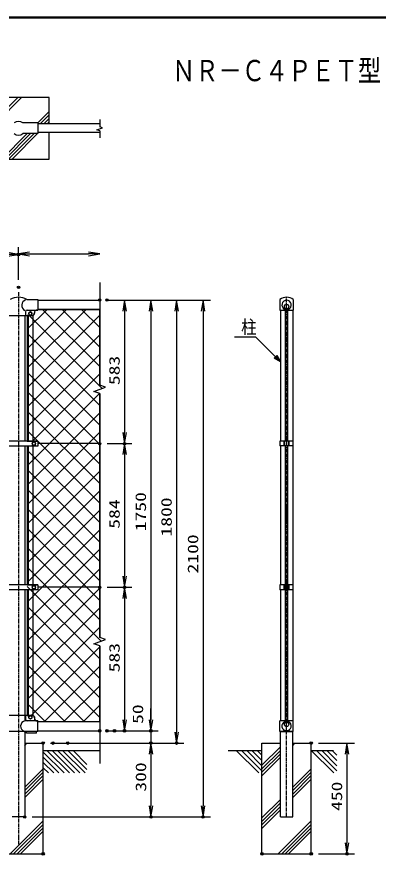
# Model space of a CAD drawing. Units: millimetres, scale not verified. Extents: x -4425 to 4425, y -3150 to 3150.
# Drawn here: x -1569 to -100, y -493 to 2925 of the extents above; entities that cross this region are included whole.
import ezdxf
from ezdxf.enums import TextEntityAlignment as Align

# ---------------------------------------------------------------- set-up
doc = ezdxf.new("R2010")
doc.units = ezdxf.units.MM
doc.header["$LTSCALE"] = 20
doc.header["$PDMODE"] = 32
doc.header["$PDSIZE"] = 10
doc.linetypes.add('USER1', pattern=[1.125, 0.75, -0.125, 0.125, -0.125])
for name, color, linetype, lineweight in [('0-2_1', 7, 'Continuous', 25), ('0-3_0', 7, 'Continuous', 25), ('0-4_10', 4, 'USER1', 25), ('0-5_11', 4, 'Continuous', 25), ('0-6_13', 7, 'Continuous', 25), ('0-8_EXTCNT-L', 1, 'Continuous', 25), ('0-9_DEFPOINTS', 7, 'Continuous', 25), ('0-A_CENTLN-L', 2, 'USER1', 25), ('0-C_WAKU', 7, 'Continuous', 25), ('0-D_D-TTL-TXT', 7, 'Continuous', 25)]:
    doc.layers.add(name, color=color, linetype=linetype, lineweight=lineweight)
doc.styles.add('ＭＳ ゴシック', font='')
doc.styles.get('ＭＳ ゴシック').set_extended_font_data('MS Gothic')

# ---------------------------------------------------------------- blocks, each defined once
blk = doc.blocks.new('C2')
at = {"layer": '0-5_11'}
blk.add_line((74009, 72755.4), (75836.8, 70927.7), dxfattribs=at)
blk = doc.blocks.new('C3')
at = {"layer": '0-5_11'}
blk.add_line((74433.3, 72755.4), (76098.1, 71090.7), dxfattribs=at)
blk = doc.blocks.new('C4')
at = {"layer": '0-5_11'}
blk.add_line((74857.6, 72755.4), (76098.1, 71514.9), dxfattribs=at)
blk = doc.blocks.new('C5')
at = {"layer": '0-5_11'}
blk.add_line((75281.8, 72755.4), (76098.1, 71939.2), dxfattribs=at)
blk = doc.blocks.new('C6')
at = {"layer": '0-5_11'}
blk.add_line((75706.1, 72755.4), (76098.1, 72363.5), dxfattribs=at)
blk = doc.blocks.new('DARROWS')
at = {"layer": '0-3_0', "color": 2}
blk.add_line((0, 0), (-19.982, 0), dxfattribs=at)
blk.add_lwpolyline([(-20, -3.333), (0, 0), (-20, 3.333)], dxfattribs=at)
blk = doc.blocks.new('C21')
at = {"layer": '0-5_11'}
blk.add_line((54744.8, 72755.4), (56298.1, 71202.2), dxfattribs=at)
blk = doc.blocks.new('C20')
at = {"layer": '0-5_11'}
blk.add_line((54320.6, 72755.4), (56148.3, 70927.7), dxfattribs=at)
blk = doc.blocks.new('C19')
at = {"layer": '0-5_11'}
blk.add_line((53896.3, 72755.4), (55724.1, 70927.7), dxfattribs=at)
blk = doc.blocks.new('C18')
at = {"layer": '0-5_11'}
blk.add_line((53472, 72755.4), (55299.8, 70927.7), dxfattribs=at)
blk = doc.blocks.new('C17')
at = {"layer": '0-5_11'}
blk.add_line((53047.8, 72755.4), (54875.5, 70927.7), dxfattribs=at)
blk = doc.blocks.new('C22')
at = {"layer": '0-5_11'}
blk.add_line((55169.1, 72755.4), (56298.1, 71626.5), dxfattribs=at)

msp = doc.modelspace()

# ---------------------------------------------------------------- linework, layer by layer
at = {"layer": '0-2_1', "color": 4}
for p, q in [((-1672.29, 2489.64), (-1564.79, 2597.14)), ((-1658.15, 2489.64), (-1550.65, 2597.14)), ((-1484.44, 2493.64), (-1437.37, 2540.72)), ((-1474.3, 2489.64), (-1437.37, 2526.58)), ((-1460.16, 2489.64), (-1437.37, 2512.44)), ((-1446.02, 2489.64), (-1437.37, 2498.29)), ((-1232.37, 2507.29), (-1232.37, 2478.64)), ((-1232.37, 2461.54), (-1244.11, 2465.81)), ((-1232.37, 2461.54), (-1232.37, 2432.88)), ((-1630.94, 2347.14), (-1527.44, 2450.64)), ((-1616.8, 2347.14), (-1513.3, 2450.64)), ((-1602.66, 2347.14), (-1499.16, 2450.64)), ((-1588.52, 2347.14), (-1481.02, 2454.64)), ((-1232.37, 1846.14), (-1232.37, 1428.86)), ((-1255.86, 1403.21), (-1208.87, 1420.31)), ((-1232.37, 1394.66), (-1255.86, 1403.21)), ((-1208.87, 1420.31), (-1232.37, 1428.86)), ((-1232.37, 1394.66), (-1232.37, 403.86)), ((-1255.86, 378.21), (-1208.87, 395.31)), ((-1232.37, 369.66), (-1255.86, 378.21)), ((-1208.87, 395.31), (-1232.37, 403.86)), ((-1232.37, 369.66), (-1232.37, -108.34)), ((-1537.37, -34.9), (-1528.21, -25.74)), ((-1537.37, -34.9), (-1528.21, -25.74)), ((-447.37, -34.9), (-438.21, -25.74)), ((-572.37, -116.04), (-497.37, -41.04)), ((-572.37, -130.18), (-497.37, -55.18)), ((-572.37, -144.33), (-497.37, -69.33)), ((-572.37, -158.47), (-497.37, -83.47)), ((-1537.37, -204.6), (-1462.37, -129.6)), ((-447.37, -204.6), (-372.37, -129.6)), ((-1537.37, -218.74), (-1462.37, -143.74)), ((-1537.37, -232.89), (-1462.37, -157.89)), ((-447.37, -218.74), (-372.37, -143.74)), ((-447.37, -232.89), (-372.37, -157.89)), ((-1537.37, -247.03), (-1462.37, -172.03)), ((-447.37, -247.03), (-372.37, -172.03)), ((-572.37, -329.6), (-497.37, -254.6)), ((-572.37, -343.75), (-497.37, -268.74)), ((-572.37, -357.89), (-497.37, -282.89)), ((-572.37, -372.03), (-497.37, -297.03)), ((-1596.37, -475.74), (-1462.37, -341.73)), ((-506.37, -475.74), (-372.37, -341.73)), ((-1582.23, -475.74), (-1462.37, -355.88)), ((-1568.09, -475.74), (-1462.37, -370.02)), ((-492.23, -475.74), (-372.37, -355.88)), ((-478.09, -475.74), (-372.37, -370.02)), ((-1553.95, -475.74), (-1462.37, -384.16)), ((-463.95, -475.74), (-372.37, -384.16))]:
    msp.add_line(p, q, dxfattribs=at)
at = {"layer": '0-2_1'}
for p, q in [((-1484.37, 2493.64), (-1544.59, 2493.64)), ((-1484.37, 2493.64), (-1484.37, 2450.64)), ((-1232.37, 2489.64), (-1484.37, 2489.64)), ((-1484.37, 2450.64), (-1544.59, 2450.64)), ((-1232.37, 2454.64), (-1484.37, 2454.64)), ((-1484.37, 1774.26), (-1232.37, 1774.26)), ((-477.84, 1740.12), (-482.96, 1745.24)), ((-444.87, 1776.76), (-444.87, 1733.76)), ((-1617.37, 1711.76), (-1507.37, 1711.76)), ((-1617.37, 1711.76), (-1507.37, 1711.76)), ((-1537.37, 1711.76), (-1537.37, 1201.26)), ((-1534.37, 1726.76), (-1534.37, 1711.76)), ((-1526.61, 1655.66), (-1446.01, 1736.26)), ((-1526.61, 1576.46), (-1366.82, 1736.26)), ((-1526.61, 1497.27), (-1287.62, 1736.26)), ((-1526.61, 1418.07), (-1232.37, 1712.32)), ((-1222.79, 1415.25), (-1519.3, 1711.76)), ((-1497.37, 1726.76), (-1497.37, 1721.76)), ((-1484.37, 1736.26), (-1232.37, 1736.26)), ((-1232.37, 1504.02), (-1464.6, 1736.26)), ((-1232.37, 1583.22), (-1385.41, 1736.26)), ((-1232.37, 1662.42), (-1306.21, 1736.26)), ((-497.37, 1733.76), (-497.37, 1201.07)), ((-477.37, 1201.07), (-477.37, 1740.38)), ((-467.37, 1201.07), (-467.37, 1740.38)), ((-467.37, 1733.76), (-444.87, 1733.76)), ((-447.37, 1733.76), (-447.37, 1201.07)), ((-1232.37, 1345.63), (-1526.61, 1639.88)), ((-1526.61, 1338.87), (-1232.37, 1633.12)), ((-1232.37, 1266.44), (-1526.61, 1560.68)), ((-1526.61, 1259.68), (-1232.37, 1553.92)), ((-1232.37, 1187.24), (-1526.61, 1481.49)), ((-1505.84, 1201.26), (-1232.37, 1474.73)), ((-1232.37, 1108.04), (-1526.61, 1402.29)), ((-1526.61, 1101.29), (-1232.37, 1395.53)), ((-1232.37, 1028.85), (-1526.61, 1323.09)), ((-1526.61, 1022.09), (-1232.37, 1316.34)), ((-1232.37, 949.65), (-1526.61, 1243.9)), ((-1526.61, 942.9), (-1232.37, 1237.14)), ((-1537.37, 1181.26), (-1537.37, 617.26)), ((-1526.61, 1180.48), (-1525.84, 1181.26)), ((-1232.37, 870.46), (-1526.61, 1164.7)), ((-1232.37, 1191.26), (-1484.37, 1191.26)), ((-497.37, 1181.45), (-497.37, 617.07)), ((-477.37, 58.14), (-477.37, 1181.45)), ((-467.37, 58.14), (-467.37, 1181.45)), ((-447.37, 1181.45), (-447.37, 617.07)), ((-1526.61, 863.7), (-1232.37, 1157.94)), ((-1232.37, 791.26), (-1526.61, 1085.51)), ((-1526.61, 784.5), (-1232.37, 1078.75)), ((-1232.37, 712.06), (-1526.61, 1006.31)), ((-1526.61, 705.31), (-1232.37, 999.55)), ((-1232.37, 632.87), (-1526.61, 927.11)), ((-1526.61, 626.11), (-1232.37, 920.36)), ((-1232.37, 553.67), (-1526.61, 847.92)), ((-1526.61, 546.92), (-1232.37, 841.16)), ((-1232.37, 474.48), (-1526.61, 768.72)), ((-1526.61, 467.72), (-1232.37, 761.97)), ((-1226.12, 389.03), (-1526.61, 689.53)), ((-1526.61, 388.52), (-1232.37, 682.77)), ((-1537.37, 597.26), (-1537.37, 64.76)), ((-1232.37, 316.08), (-1526.61, 610.33)), ((-1526.61, 309.33), (-1232.37, 603.57)), ((-1232.37, 607.26), (-1484.37, 607.26)), ((-497.37, 597.45), (-497.37, 64.76)), ((-447.37, 597.45), (-447.37, 64.76)), ((-1232.37, 236.89), (-1526.61, 531.13)), ((-1526.61, 230.13), (-1232.37, 524.38)), ((-1232.37, 157.69), (-1526.61, 451.94)), ((-1526.61, 150.94), (-1232.37, 445.18)), ((-1232.37, 78.5), (-1526.61, 372.74)), ((-1511.6, 86.76), (-1232.37, 365.99)), ((-1295.32, 62.26), (-1526.61, 293.55)), ((-1456.9, 62.26), (-1232.37, 286.79)), ((-1374.52, 62.26), (-1526.61, 214.35)), ((-1377.7, 62.26), (-1232.37, 207.59)), ((-1453.72, 62.26), (-1526.61, 135.15)), ((-1298.51, 62.26), (-1232.37, 128.4)), ((-1507.37, 86.76), (-1617.37, 86.76)), ((-1534.37, 86.76), (-1534.37, 71.76)), ((-1497.37, 76.76), (-1497.37, 71.76)), ((-1484.37, 62.26), (-1232.37, 62.26)), ((-499.87, 21.76), (-499.87, 64.76)), ((-477.37, 64.76), (-499.87, 64.76)), ((-477.9, 58.51), (-483.03, 53.39)), ((-466.9, 58.4), (-461.78, 53.28)), ((-1537.37, 21.76), (-1537.37, -325.74)), ((-1529.37, 14.76), (-1529.37, 21.76)), ((-1521.73, 14.76), (-1529.37, 14.76)), ((-1489.37, 14.76), (-1528.37, 14.76)), ((-1489.37, 14.76), (-1489.37, 21.76)), ((-1484.37, 24.26), (-1232.37, 24.26)), ((-444.87, 21.76), (-499.87, 21.76)), ((-497.37, -325.74), (-497.37, 21.76)), ((-497.37, 21.76), (-447.37, 21.76)), ((-447.37, -325.74), (-447.37, 21.76)), ((-1537.37, -25.74), (-1462.37, -25.74)), ((-1462.37, -475.74), (-1462.37, -25.74)), ((-572.37, -25.74), (-497.37, -25.74)), ((-572.37, -475.74), (-572.37, -25.74)), ((-447.37, -25.74), (-372.37, -25.74)), ((-372.37, -475.74), (-372.37, -25.74)), ((-1537.37, -325.74), (-1588.17, -325.74)), ((-497.37, -325.74), (-447.37, -325.74)), ((-1662.37, -475.74), (-1462.37, -475.74)), ((-572.37, -475.74), (-372.37, -475.74))]:
    msp.add_line(p, q, dxfattribs=at)
for points in [[(-1437.37, 2489.64), (-1437.37, 2597.14), (-1687.37, 2597.14), (-1687.37, 2489.64)], [(-1687.37, 2347.14), (-1437.37, 2347.14), (-1437.37, 2454.64)], [(-499.87, 1776.76), (-499.87, 1733.76), (-477.37, 1733.76)], [(-444.87, 21.76), (-444.87, 64.76), (-467.37, 64.76)]]:
    msp.add_lwpolyline(points, dxfattribs=at)
at = {"layer": '0-2_1', "color": 4}
for points in [[(-1244.11, 2465.81), (-1220.62, 2474.36), (-1232.37, 2478.64)], [(-497.37, 1523.39), (-597.37, 1623.39), (-683.77, 1623.39)], [(-514.51, 1545.84), (-507.27, 1533.29), (-519.82, 1540.54)]]:
    msp.add_lwpolyline(points, dxfattribs=at)
at = {"layer": '0-2_1'}
for points in [[(-1514.37, 1726.77), (-1520.87, 1723.01), (-1520.87, 1715.51), (-1514.37, 1711.76), (-1507.87, 1715.51), (-1507.87, 1723.01)], [(-1514.37, 71.76), (-1520.87, 75.51), (-1520.87, 83.01), (-1514.37, 86.77), (-1507.87, 83.01), (-1507.87, 75.51)]]:
    msp.add_lwpolyline(points, close=True, dxfattribs=at)
at = {"layer": '0-2_1', "color": 4}
msp.add_lwpolyline([(-511.86, 1548.49), (-497.37, 1523.39), (-522.47, 1537.88)], close=True, dxfattribs=at)
at = {"layer": '0-2_1'}
for centre, radius in [((-472.37, 1747.86), 9), ((-472.37, 1747.86), 9), ((-1514.37, 1719.26), 6.5), ((-1514.37, 79.26), 6.5), ((-472.37, 50.66), 9), ((-472.37, 50.66), 9)]:
    msp.add_circle(centre, radius, dxfattribs=at)
for centre, radius, start, end in [((-1562.37, 2472.14), 27.9, 50.40737, 129.59256), ((-1562.37, 2472.14), 27.9, 230.40744, 309.59262), ((-472.37, 1739.24), 46.52, 53.75964, 126.24247), ((-1525.6, 1753), 23.62, 110.71131, 242.59012), ((-472.35, 1754.73), 19, 292.92938, 245.65717), ((-1527.37, 1726.76), 7, 90, 180), ((-1507.37, 1721.76), 10, 270, 0), ((-1490.37, 1726.76), 7, 90, 180), ((-479.35, 1739.25), 2, 245.55466, 10.65671), ((-465.35, 1739.24), 2, 169.34322, 276.63275), ((-1527.37, 71.76), 7, 180, 270), ((-1507.37, 76.76), 10, 0, 90), ((-1490.37, 71.76), 7, 180, 270), ((-1532.22, 42.66), 21.8, 98.96718, 253.42868), ((-472.39, 43.8), 19, 112.92847, 65.65711), ((-479.39, 59.28), 2, 349.34329, 96.63318), ((-465.39, 59.27), 2, 65.55457, 190.65678)]:
    msp.add_arc(centre, radius, start, end, dxfattribs=at)
at = {"layer": '0-3_0', "color": 2}
for p, q in [((-1517.37, 1961.49), (-1277.37, 1961.49)), ((-1024.27, 1729.26), (-1024.27, 69.26)), ((-919.65, 1729.26), (-919.65, 19.26)), ((-1024.27, 69.26), (-1024.27, 114.26)), ((-1024.27, 24.26), (-1024.27, -25.74)), ((-1024.27, -70.74), (-1024.27, -115.74)), ((-226.69, -70.74), (-226.69, -430.74))]:
    msp.add_line(p, q, dxfattribs=at)
at = {"layer": '0-3_0', "color": 1}
for p, q in [((-1172.37, 1774.26), (-889.65, 1774.26)), ((-1172.37, 1774.26), (-994.27, 1774.26)), ((-1172.37, 24.26), (-994.27, 24.26)), ((-1142.37, 24.26), (-994.27, 24.26)), ((-1392.37, -25.74), (-889.65, -25.74)), ((-1332.37, -25.74), (-994.27, -25.74)), ((-342.37, -25.74), (-196.69, -25.74)), ((-342.37, -475.74), (-196.69, -475.74))]:
    msp.add_line(p, q, dxfattribs=at)
at = {"layer": '0-4_10'}
msp.add_line((-1562.37, 1805.82), (-1562.37, -441.73), dxfattribs=at)
at = {"layer": '0-5_11', "color": 7}
for p, q in [((-1462.37, -55.74), (-1232.37, -55.74)), ((-709.44, -55.74), (-572.37, -55.74)), ((-372.37, -55.74), (-281.91, -55.74))]:
    msp.add_line(p, q, dxfattribs=at)
at = {"layer": '0-5_11'}
for p, q in [((-1461.56, -62.28), (-1376.71, -147.13)), ((-1461.56, -83.49), (-1397.92, -147.13)), ((-1461.56, -104.7), (-1419.13, -147.13)), ((-1461.56, -125.92), (-1440.35, -147.13))]:
    msp.add_line(p, q, dxfattribs=at)
at = {"layer": '0-6_13'}
for p, q in [((-1527.37, 1733.76), (-1484.37, 1733.76)), ((-1523.87, 1711.76), (-1523.87, 1201.26)), ((-1504.87, 1711.76), (-1504.88, 1201.26)), ((-1484.37, 1201.26), (-1640.36, 1201.26)), ((-1484.37, 1201.26), (-1484.37, 1181.26)), ((-482.13, 1201.07), (-482.13, 1181.45)), ((-482.13, 1183.9), (-482.13, 1198.62)), ((-472.32, 1201.07), (-472.32, 1181.45)), ((-462.51, 1201.07), (-462.51, 1181.45)), ((-462.51, 1183.9), (-462.51, 1198.62)), ((-445.34, 1181.45), (-445.34, 1201.07)), ((-1484.37, 1181.26), (-1640.36, 1181.26)), ((-1523.87, 1181.26), (-1523.87, 617.26)), ((-1504.88, 1181.26), (-1504.88, 617.26)), ((-1484.37, 617.26), (-1640.36, 617.26)), ((-1484.37, 617.26), (-1484.37, 597.26)), ((-482.13, 617.07), (-482.13, 597.45)), ((-472.32, 617.07), (-472.32, 597.45)), ((-462.51, 617.07), (-462.51, 597.45)), ((-445.34, 597.45), (-445.34, 617.07)), ((-1484.37, 597.26), (-1640.36, 597.26)), ((-1527.37, 597.26), (-1527.37, 86.76)), ((-1523.87, 597.26), (-1523.87, 86.76)), ((-1499.87, 614.76), (-1506.37, 611.01)), ((-1506.37, 611.01), (-1506.37, 603.51)), ((-1506.37, 603.51), (-1499.87, 599.75)), ((-1504.88, 597.26), (-1504.89, 86.45)), ((-1493.37, 611.01), (-1499.87, 614.76)), ((-1499.87, 599.75), (-1493.37, 603.51)), ((-1493.37, 603.51), (-1493.37, 611.01)), ((-482.13, 599.9), (-482.13, 614.62)), ((-462.51, 599.9), (-462.51, 614.62)), ((-1484.37, 64.76), (-1537.37, 64.76)), ((-1484.37, 21.76), (-1484.37, 64.76)), ((-1484.37, 21.76), (-1528.37, 21.76))]:
    msp.add_line(p, q, dxfattribs=at)
for points in [[(-1528.37, 1776.76), (-1484.37, 1776.76), (-1484.37, 1733.76)], [(-445.34, 1201.07), (-499.3, 1201.07), (-499.3, 1181.45)], [(-445.34, 1181.45), (-469.87, 1181.45), (-499.3, 1181.45)], [(-445.34, 617.07), (-499.3, 617.07), (-499.3, 597.45)], [(-445.34, 597.45), (-469.87, 597.45), (-499.3, 597.45)], [(-1521.73, 21.76), (-1640.36, 21.76), (-1640.36, 64.76)]]:
    msp.add_lwpolyline(points, dxfattribs=at)
msp.add_lwpolyline([(-1499.87, 1198.76), (-1506.37, 1195.01), (-1506.37, 1187.51), (-1499.87, 1183.75), (-1493.37, 1187.51), (-1493.37, 1195.01)], close=True, dxfattribs=at)
for centre in [(-1499.87, 1191.26), (-1499.87, 607.26)]:
    msp.add_circle(centre, 6.5, dxfattribs=at)
msp.add_arc((-1562.37, 1717.04), 68.72, 60.347, 119.65305, dxfattribs=at)
at = {"layer": '0-8_EXTCNT-L'}
for p, q in [((-1562.37, 1855.82), (-1562.37, 1989.49)), ((-1202.37, 1774.26), (-1101.27, 1774.26)), ((-1202.37, 1774.26), (-781.92, 1774.26)), ((-1202.37, 1191.26), (-1101.27, 1191.26)), ((-1202.37, 1191.26), (-1101.27, 1191.26)), ((-1202.37, 607.26), (-1101.27, 607.26)), ((-1202.37, 607.26), (-1101.27, 607.26)), ((-1202.37, 24.26), (-1101.27, 24.26)), ((-1432.37, -25.74), (-993.72, -25.74)), ((-1507.37, -325.74), (-993.72, -325.74)), ((-1507.37, -325.74), (-781.92, -325.74))]:
    msp.add_line(p, q, dxfattribs=at)
at = {"layer": '0-8_EXTCNT-L', "color": 2}
for p, q in [((-1131.27, 1729.26), (-1131.27, 1236.26)), ((-811.92, 1729.26), (-811.92, -280.74)), ((-1131.27, 1146.26), (-1131.27, 652.26)), ((-1131.27, 562.26), (-1131.27, 69.26)), ((-1023.72, -70.74), (-1023.72, -280.74))]:
    msp.add_line(p, q, dxfattribs=at)
at = {"layer": '0-9_DEFPOINTS'}
for points in [[(-1527.37, 114.82), (-1527.37, 86.76), (-1506.37, 86.76), (-1501.74, 85.87), (-1500.3, 83.83), (-1498.05, 81.09), (-1497.26, 77.75), (-1497.35, 74.46), (-1497.24, 71.14), (-1497.12, 70.13), (-1496.53, 68.58), (-1495.61, 67.16), (-1494.03, 65.85), (-1491.77, 64.99), (-1490.55, 64.78), (-1484.37, 64.76), (-1484.37, 62.26), (-1232.37, 62.26), (-1232.37, 369.66), (-1255.86, 378.21), (-1208.87, 395.31), (-1232.37, 403.86), (-1232.37, 1394.66), (-1255.86, 1403.21), (-1208.87, 1420.31), (-1232.37, 1428.86), (-1232.37, 1736.26), (-1484.37, 1736.26), (-1484.37, 1733.76), (-1490.37, 1733.76), (-1495.32, 1731.71), (-1497.37, 1726.76), (-1497.37, 1721.76), (-1498.88, 1716.58), (-1500.3, 1714.69), (-1504.87, 1711.76), (-1527.37, 1711.76), (-1527.37, 1201.26), (-1484.37, 1201.26), (-1484.37, 1181.26)], [(-1484.37, 1181.26), (-1504.88, 1181.26), (-1527.37, 1181.26), (-1527.37, 617.26), (-1484.37, 617.26), (-1484.37, 597.26), (-1527.37, 597.26), (-1527.37, 86.76), (-1507.37, 86.76), (-1501.74, 85.87)]]:
    msp.add_lwpolyline(points, dxfattribs=at)
for p in [(-1562.37, 1959.49), (-1562.37, 1825.82), (-1232.37, 1774.26), (-1202.37, 1774.26), (-1232.37, 1191.26), (-1131.27, 1191.26), (-1232.37, 607.26), (-1131.27, 607.26), (-1232.37, 24.26), (-1202.37, 24.26), (-1172.37, 24.26), (-1131.27, 24.26), (-1024.27, 24.26), (-1462.37, -25.74), (-1422.37, -25.74), (-1362.37, -25.74), (-1024.27, -25.74), (-919.65, -25.74), (-372.37, -25.74), (-1537.37, -325.74), (-1023.72, -325.74), (-811.92, -325.74), (-1462.37, -475.74), (-572.37, -475.74), (-372.37, -475.74), (-372.37, -475.74), (-226.69, -475.74)]:
    msp.add_point(p, dxfattribs=at)
at = {"layer": '0-A_CENTLN-L'}
for p, q in [((-472.37, 864.07), (-472.37, 1785.38)), ((-472.37, 13.14), (-472.37, 934.45)), ((-472.37, -325.74), (-472.37, 66.76))]:
    msp.add_line(p, q, dxfattribs=at)
at = {"layer": '0-C_WAKU'}
msp.add_line((-4048.16, 2923), (4197.84, 2923), dxfattribs=at)
msp.add_lwpolyline([(-4050.16, 2925), (4199.84, 2925), (4199.84, -2925), (-4050.16, -2925)], close=True, dxfattribs=at)
msp.add_lwpolyline([(-4046.16, -2921), (-4046.16, 2921), (4195.84, 2921)], dxfattribs=at)

# ---------------------------------------------------------------- block references
at = {"layer": '0-3_0', "xscale": 2.25, "yscale": 2.25}
for p, rotation in [((-1562.37, 1961.49), 180), ((-1024.27, 1774.26), 90), ((-919.65, 1774.26), 90), ((-1024.27, 24.26), 270), ((-1024.27, 24.26), 270), ((-919.65, -25.74), 270), ((-1024.27, -25.74), 90), ((-226.69, -25.74), 90), ((-226.69, -475.74), 270)]:
    msp.add_blockref('DARROWS', p, dxfattribs=dict(at, rotation=rotation))
at = {"layer": '0-3_0'}
for name, p, xscale, yscale in [('DARROWS', (-1232.37, 1961.49), 2.25, 2.25), ('C17', (-4099.27, -3693.51), 0.05, 0.05), ('C18', (-4099.27, -3693.51), 0.05, 0.05), ('C19', (-4099.27, -3693.51), 0.05, 0.05), ('C20', (-4099.27, -3693.51), 0.05, 0.05), ('C21', (-4099.27, -3693.51), 0.05, 0.05), ('C22', (-4099.27, -3693.51), 0.05, 0.05), ('C2', (-4377.27, -3693.51), 0.05, 0.05), ('C3', (-4377.27, -3693.51), 0.05, 0.05), ('C4', (-4377.27, -3693.51), 0.05, 0.05), ('C5', (-4377.27, -3693.51), 0.05, 0.05), ('C6', (-4377.27, -3693.51), 0.05, 0.05), ('C2', (-4072.27, -3693.51), 0.05, 0.05), ('C3', (-4072.27, -3693.51), 0.05, 0.05), ('C4', (-4072.27, -3693.51), 0.05, 0.05), ('C5', (-4072.27, -3693.51), 0.05, 0.05), ('C6', (-4072.27, -3693.51), 0.05, 0.05)]:
    msp.add_blockref(name, p, dxfattribs=dict(at, xscale=xscale, yscale=yscale))
at = {"layer": '0-8_EXTCNT-L', "xscale": 2.25, "yscale": 2.25}
msp.add_blockref('DARROWS', (-1562.37, 1959.49), dxfattribs=at)
for p, rotation in [((-1131.27, 1774.26), 90), ((-811.92, 1774.26), 90), ((-1131.27, 1191.26), 270), ((-1131.27, 1191.26), 90), ((-1131.27, 607.26), 270), ((-1131.27, 607.26), 90), ((-1131.27, 24.26), 270), ((-1023.72, -25.74), 90), ((-1023.72, -325.74), 270), ((-811.92, -325.74), 270)]:
    msp.add_blockref('DARROWS', p, dxfattribs=dict(at, rotation=rotation))

# ---------------------------------------------------------------- texts
at = {"layer": '0-2_1', "color": 4, "style": 'ＭＳ ゴシック', "width": 0.85}
msp.add_text('柱', height=54.12, dxfattribs=at).set_placement((-657.07, 1621.48), align=Align.BOTTOM_LEFT)
at = {"layer": '0-3_0', "color": 3, "style": 'ＭＳ ゴシック', "width": 1.35}
for s, p in [('1750', (-1030.94, 835.13)), ('1800', (-926.32, 813.51)), ('50', (-1042.51, 52.2)), ('450', (-233.37, -301.37))]:
    msp.add_text(s, height=43.26, rotation=90, dxfattribs=at).set_placement(p, align=Align.BOTTOM_LEFT)
at = {"layer": '0-8_EXTCNT-L', "color": 3, "style": 'ＭＳ ゴシック', "width": 1.35}
for s, p in [('583', (-1137.94, 1428.76)), ('584', (-1137.94, 845.26)), ('2100', (-818.59, 663.51)), ('583', (-1137.94, 261.76)), ('300', (-1030.39, -222.99))]:
    msp.add_text(s, height=43.26, rotation=90, dxfattribs=at).set_placement(p, align=Align.BOTTOM_LEFT)
at = {"layer": '0-D_D-TTL-TXT', "style": 'ＭＳ ゴシック', "width": 0.8}
msp.add_text('ＮＲ－Ｃ４ＰＥＴ型 Ｈ１８００', height=86.59, dxfattribs=at).set_placement((-938.15, 2637.4), align=Align.BOTTOM_LEFT)

doc.saveas('drawing.dxf')
